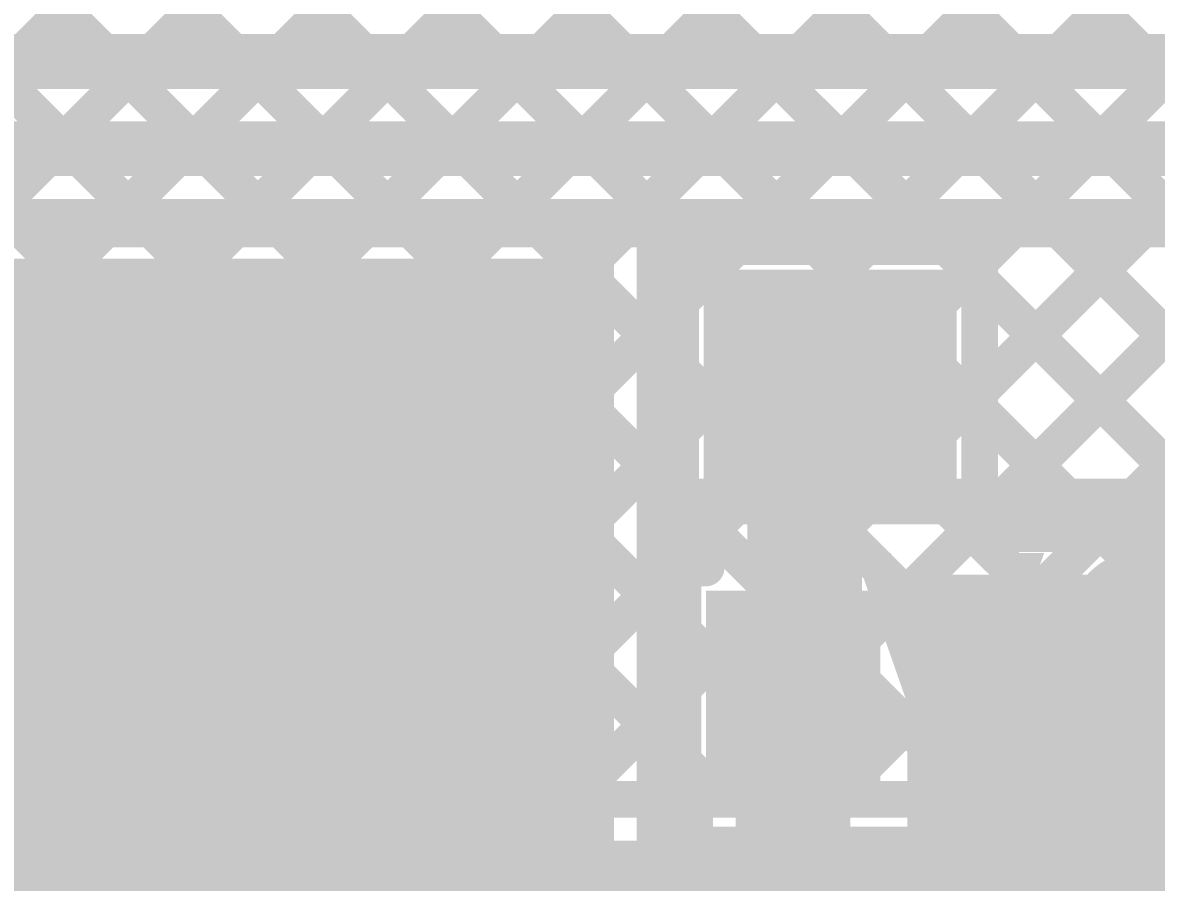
# Model space of a CAD drawing. Header units: millimetres. Extents: x -0.01 to 3.73, y -0.01 to 3.05.
# Drawn here: x 1.14 to 1.3874, y 1.4809 to 1.6685 of the extents above; entities that cross this region are included whole.
import ezdxf

# ---------------------------------------------------------------- set-up
doc = ezdxf.new("R2010")
doc.units = ezdxf.units.MM
doc.header["$MEASUREMENT"] = 0
for name, color, linetype in [('BottomLayer', 5, 'Continuous'), ('BottomPaste', 16, 'Continuous'), ('BottomSolder', 6, 'Continuous'), ('TopLayer', 1, 'Continuous'), ('TopOverlay', 2, 'Continuous')]:
    doc.layers.add(name, color=color, linetype=linetype)
doc.styles.add('Arial', font='', dxfattribs={"height": 0.2})
doc.styles.get('Arial').set_extended_font_data('Arial')

# ---------------------------------------------------------------- blocks, each defined once
blk = doc.blocks.new('HC_49S_2P_4')
at = {"layer": 'TopOverlay', "const_width": 0.005}
blk.add_lwpolyline([(0.154, 0.095), (-0.155, 0.095)], dxfattribs=at)
at = {"layer": 'TopOverlay', "const_width": 0.0025}
for points in [[(0.15275, 0.095, 1), (0.15525, 0.095, 1)], [(0.15375, 0.095, 1), (0.15625, 0.095, 1)]]:
    blk.add_lwpolyline(points, format="xyb", close=True, dxfattribs=at)
at = {"layer": 'TopOverlay', "const_width": 0.005}
blk.add_lwpolyline([(0.155, 0.095, -0.384798), (0.22276, 0.01301)], format="xyb", dxfattribs=at)
blk = doc.blocks.new('R__0603_B_73')
at = {"layer": 'BottomLayer'}
for points in [[(-0.045, -0.0175), (-0.045, 0.0175), (-0.015, 0.0175), (-0.015, -0.0175)], [(0.015, -0.0175), (0.015, 0.0175), (0.045, 0.0175), (0.045, -0.0175)]]:
    blk.add_hatch(color=5, dxfattribs=at).paths.add_polyline_path(points)
at = {"layer": 'BottomPaste'}
for points in [[(-0.045, -0.0175), (-0.045, 0.0175), (-0.015, 0.0175), (-0.015, -0.0175)], [(0.015, -0.0175), (0.015, 0.0175), (0.045, 0.0175), (0.045, -0.0175)]]:
    blk.add_hatch(color=16, dxfattribs=at).paths.add_polyline_path(points)
at = {"layer": 'BottomSolder'}
for points in [[(-0.049, -0.0215), (-0.049, 0.0215), (-0.011, 0.0215), (-0.011, -0.0215)], [(0.011, -0.0215), (0.011, 0.0215), (0.049, 0.0215), (0.049, -0.0215)]]:
    blk.add_hatch(color=6, dxfattribs=at).paths.add_polyline_path(points)
blk = doc.blocks.new('D2PAK_B_115')
at = {"layer": 'BottomLayer'}
for points in [[(-0.05433, 0.14488), (-0.14567, 0.14488), (-0.14567, 0.29488), (-0.05433, 0.29488)], [(0.14567, 0.14488), (0.05433, 0.14488), (0.05433, 0.29488), (0.14567, 0.29488)]]:
    blk.add_hatch(color=5, dxfattribs=at).paths.add_polyline_path(points)
at = {"layer": 'BottomPaste'}
for points in [[(-0.05433, 0.14488), (-0.14567, 0.14488), (-0.14567, 0.29488), (-0.05433, 0.29488)], [(0.14567, 0.14488), (0.05433, 0.14488), (0.05433, 0.29488), (0.14567, 0.29488)]]:
    blk.add_hatch(color=16, dxfattribs=at).paths.add_polyline_path(points)
at = {"layer": 'BottomSolder'}
for points in [[(-0.05033, 0.14088), (-0.14967, 0.14088), (-0.14967, 0.29888), (-0.05033, 0.29888)], [(0.14967, 0.14088), (0.05033, 0.14088), (0.05033, 0.29888), (0.14967, 0.29888)]]:
    blk.add_hatch(color=6, dxfattribs=at).paths.add_polyline_path(points)
blk = doc.blocks.new('SOD_323_B_142')
at = {"layer": 'BottomLayer'}
for points in [[(-0.0748, 0.02362), (-0.02756, 0.02362), (-0.02756, -0.02362), (-0.0748, -0.02362)], [(0.02756, 0.02362), (0.0748, 0.02362), (0.0748, -0.02362), (0.02756, -0.02362)]]:
    blk.add_hatch(color=5, dxfattribs=at).paths.add_polyline_path(points)
at = {"layer": 'BottomPaste'}
for points in [[(-0.0748, 0.02362), (-0.02756, 0.02362), (-0.02756, -0.02362), (-0.0748, -0.02362)], [(0.02756, 0.02362), (0.0748, 0.02362), (0.0748, -0.02362), (0.02756, -0.02362)]]:
    blk.add_hatch(color=16, dxfattribs=at).paths.add_polyline_path(points)
at = {"layer": 'BottomSolder'}
for points in [[(-0.0788, 0.02762), (-0.02356, 0.02762), (-0.02356, -0.02762), (-0.0788, -0.02762)], [(0.02356, 0.02762), (0.0788, 0.02762), (0.0788, -0.02762), (0.02356, -0.02762)]]:
    blk.add_hatch(color=6, dxfattribs=at).paths.add_polyline_path(points)

msp = doc.modelspace()

# ---------------------------------------------------------------- hatches: boundary and pattern name
at = {"layer": 'BottomLayer'}
for points in [[(1.12401, 1.278), (1.26901, 1.278), (1.26901, 1.617), (1.12401, 1.617)], [(1.482, 1.173), (1.482, 1.548), (1.333, 1.548), (1.333, 1.173)]]:
    msp.add_hatch(color=5, dxfattribs=at).paths.add_polyline_path(points)

# ---------------------------------------------------------------- linework, layer by layer
for points, const_width in [([(1.056, 1.66), (1.448, 1.66)], 0.012), ([(1.046, 1.641), (1.44013, 1.641)], 0.012), ([(1.11501, 1.626), (1.27801, 1.626)], 0.008), ([(1.11501, 1.626), (1.27801, 1.626)], 0.008), ([(1.27801, 1.626), (1.43392, 1.626)], 0.008), ([(1.27801, 1.28842), (1.27801, 1.626)], 0.008), ([(1.27861, 1.626), (1.28499, 1.61962)], 0.008), ([(1.29564, 1.61962), (1.30202, 1.626)], 0.008), ([(1.3069, 1.626), (1.31328, 1.61962)], 0.008), ([(1.32393, 1.61962), (1.3303, 1.626)], 0.008), ([(1.33518, 1.626), (1.34156, 1.61962)], 0.008), ([(1.3488, 1.58793), (1.38687, 1.626)], 0.008), ([(1.3488, 1.55965), (1.41516, 1.626)], 0.008), ([(1.3488, 1.61621), (1.35859, 1.626)], 0.008), ([(1.36347, 1.626), (1.43247, 1.557)], 0.008), ([(1.37444, 1.557), (1.43868, 1.62124)], 0.008), ([(1.28356, 1.61962), (1.3488, 1.61962)], 0.008), ([(1.28356, 1.55438), (1.28356, 1.61962)], 0.008), ([(1.3488, 1.557), (1.3488, 1.61962)], 0.008), ([(1.3488, 1.61238), (1.40418, 1.557)], 0.008), ([(1.27801, 1.60199), (1.28356, 1.60754)], 0.008), ([(1.31062, 1.5255), (1.31062, 1.59162)], 0.025), ([(1.27801, 1.59832), (1.28356, 1.59277)], 0.008), ([(1.3488, 1.58409), (1.3759, 1.557)], 0.008), ([(1.27801, 1.57371), (1.28356, 1.57925)], 0.008), ([(1.27801, 1.57003), (1.28356, 1.56449)], 0.008), ([(1.3488, 1.557), (1.48, 1.557)], 0.008), ([(1.27801, 1.54542), (1.28697, 1.55438)], 0.008), ([(1.28356, 1.55438), (1.28912, 1.55438)], 0.008), ([(1.28912, 1.5495), (1.28912, 1.55438)], 0.008), ([(1.28411, 1.5495), (1.28912, 1.5495)], 0.008), ([(1.28411, 1.4965), (1.28411, 1.5495)], 0.008), ([(1.27801, 1.54175), (1.28411, 1.53565)], 0.008), ([(1.30811, 1.523), (1.31062, 1.5255)], 0.025), ([(1.30811, 1.28811), (1.30811, 1.523)], 0.025), ([(1.27801, 1.51714), (1.28411, 1.52324)], 0.008), ([(1.27801, 1.51346), (1.28411, 1.50736)], 0.008), ([(1.27801, 1.48886), (1.28566, 1.4965)], 0.008), ([(1.28662, 1.29702), (1.28662, 1.4965)], 0.008), ([(1.27801, 1.48518), (1.28662, 1.47658)], 0.008)]:
    msp.add_lwpolyline(points, dxfattribs=dict(at, const_width=const_width))
for points, const_width in [([(1.27601, 1.626, 1), (1.28001, 1.626, 1)], 0.004), ([(1.27601, 1.626, 1), (1.28001, 1.626, 1)], 0.004), ([(1.27601, 1.626, 1), (1.28001, 1.626, 1)], 0.004), ([(1.27601, 1.626, 1), (1.28001, 1.626, 1)], 0.004), ([(1.27661, 1.626, 1), (1.28061, 1.626, 1)], 0.004), ([(1.30002, 1.626, 1), (1.30402, 1.626, 1)], 0.004), ([(1.3049, 1.626, 1), (1.3089, 1.626, 1)], 0.004), ([(1.3283, 1.626, 1), (1.3323, 1.626, 1)], 0.004), ([(1.33318, 1.626, 1), (1.33718, 1.626, 1)], 0.004), ([(1.35659, 1.626, 1), (1.36059, 1.626, 1)], 0.004), ([(1.36147, 1.626, 1), (1.36547, 1.626, 1)], 0.004), ([(1.38487, 1.626, 1), (1.38887, 1.626, 1)], 0.004), ([(1.28156, 1.61962, 1), (1.28556, 1.61962, 1)], 0.004), ([(1.28156, 1.61962, 1), (1.28556, 1.61962, 1)], 0.004), ([(1.28299, 1.61962, 1), (1.28699, 1.61962, 1)], 0.004), ([(1.29364, 1.61962, 1), (1.29764, 1.61962, 1)], 0.004), ([(1.31128, 1.61962, 1), (1.31528, 1.61962, 1)], 0.004), ([(1.32193, 1.61962, 1), (1.32593, 1.61962, 1)], 0.004), ([(1.33956, 1.61962, 1), (1.34356, 1.61962, 1)], 0.004), ([(1.3468, 1.61962, 1), (1.3508, 1.61962, 1)], 0.004), ([(1.3468, 1.61962, 1), (1.3508, 1.61962, 1)], 0.004), ([(1.3468, 1.61621, 1), (1.3508, 1.61621, 1)], 0.004), ([(1.3468, 1.61238, 1), (1.3508, 1.61238, 1)], 0.004), ([(1.28156, 1.60754, 1), (1.28556, 1.60754, 1)], 0.004), ([(1.27601, 1.60199, 1), (1.28001, 1.60199, 1)], 0.004), ([(1.30436, 1.59162, 1), (1.31686, 1.59162, 1)], 0.0125), ([(1.27601, 1.59832, 1), (1.28001, 1.59832, 1)], 0.004), ([(1.28156, 1.59277, 1), (1.28556, 1.59277, 1)], 0.004), ([(1.3468, 1.58793, 1), (1.3508, 1.58793, 1)], 0.004), ([(1.3468, 1.58409, 1), (1.3508, 1.58409, 1)], 0.004), ([(1.28156, 1.57925, 1), (1.28556, 1.57925, 1)], 0.004), ([(1.27601, 1.57371, 1), (1.28001, 1.57371, 1)], 0.004), ([(1.27601, 1.57003, 1), (1.28001, 1.57003, 1)], 0.004), ([(1.28156, 1.56449, 1), (1.28556, 1.56449, 1)], 0.004), ([(1.3468, 1.55965, 1), (1.3508, 1.55965, 1)], 0.004), ([(1.3468, 1.557, 1), (1.3508, 1.557, 1)], 0.004), ([(1.3468, 1.557, 1), (1.3508, 1.557, 1)], 0.004), ([(1.37244, 1.557, 1), (1.37644, 1.557, 1)], 0.004), ([(1.3739, 1.557, 1), (1.3779, 1.557, 1)], 0.004), ([(1.28156, 1.55438, 1), (1.28556, 1.55438, 1)], 0.004), ([(1.28156, 1.55438, 1), (1.28556, 1.55438, 1)], 0.004), ([(1.28497, 1.55438, 1), (1.28897, 1.55438, 1)], 0.004), ([(1.28712, 1.55438, 1), (1.29112, 1.55438, 1)], 0.004), ([(1.28712, 1.55438, 1), (1.29112, 1.55438, 1)], 0.004), ([(1.28211, 1.5495, 1), (1.28611, 1.5495, 1)], 0.004), ([(1.28211, 1.5495, 1), (1.28611, 1.5495, 1)], 0.004), ([(1.28712, 1.5495, 1), (1.29112, 1.5495, 1)], 0.004), ([(1.28712, 1.5495, 1), (1.29112, 1.5495, 1)], 0.004), ([(1.27601, 1.54542, 1), (1.28001, 1.54542, 1)], 0.004), ([(1.27601, 1.54175, 1), (1.28001, 1.54175, 1)], 0.004), ([(1.28211, 1.53565, 1), (1.28611, 1.53565, 1)], 0.004), ([(1.30436, 1.5255, 1), (1.31686, 1.5255, 1)], 0.0125), ([(1.30436, 1.5255, 1), (1.31686, 1.5255, 1)], 0.0125), ([(1.30187, 1.523, 1), (1.31437, 1.523, 1)], 0.0125), ([(1.30187, 1.523, 1), (1.31437, 1.523, 1)], 0.0125), ([(1.28211, 1.52324, 1), (1.28611, 1.52324, 1)], 0.004), ([(1.27601, 1.51714, 1), (1.28001, 1.51714, 1)], 0.004), ([(1.27601, 1.51346, 1), (1.28001, 1.51346, 1)], 0.004), ([(1.28211, 1.50736, 1), (1.28611, 1.50736, 1)], 0.004), ([(1.28211, 1.4965, 1), (1.28611, 1.4965, 1)], 0.004), ([(1.28366, 1.4965, 1), (1.28766, 1.4965, 1)], 0.004), ([(1.28462, 1.4965, 1), (1.28862, 1.4965, 1)], 0.004), ([(1.27601, 1.48886, 1), (1.28001, 1.48886, 1)], 0.004), ([(1.27601, 1.48518, 1), (1.28001, 1.48518, 1)], 0.004)]:
    msp.add_lwpolyline(points, format="xyb", close=True, dxfattribs=dict(at, const_width=const_width))
at = {"layer": 'TopLayer'}
for points, const_width in [([(1.28816, 1.499), (1.70866, 1.9195)], 0.008), ([(1.25987, 1.499), (1.67537, 1.9145)], 0.008), ([(1.31644, 1.499), (1.68361, 1.86617)], 0.008), ([(1.34473, 1.499), (1.685, 1.83927)], 0.008), ([(1.154, 1.83547), (1.42347, 1.566)], 0.008), ([(1.19475, 1.823), (1.45175, 1.566)], 0.008), ([(1.22303, 1.823), (1.49377, 1.55227)], 0.008), ([(1.06188, 1.499), (1.38106, 1.81818)], 0.008), ([(1.09017, 1.499), (1.38106, 1.7899)], 0.008), ([(1.11845, 1.499), (1.38106, 1.76161)], 0.008), ([(1.11612, 1.73193), (1.34904, 1.499)], 0.008), ([(1.10299, 1.71677), (1.32076, 1.499)], 0.008), ([(1.24443, 1.71675), (1.40584, 1.55534)], 0.008), ([(1.14674, 1.499), (1.35643, 1.70869)], 0.008), ([(1.08884, 1.70263), (1.29248, 1.499)], 0.008), ([(0.97703, 1.499), (1.1712, 1.69317)], 0.008), ([(1.23792, 1.69498), (1.397, 1.5359)], 0.008), ([(1.0747, 1.68849), (1.26419, 1.499)], 0.008), ([(1.17502, 1.499), (1.36595, 1.68993)], 0.008), ([(1.22322, 1.68139), (1.397, 1.50761)], 0.008), ([(1.00531, 1.499), (1.18668, 1.68037)], 0.008), ([(1.2033, 1.499), (1.38298, 1.67868)], 0.008), ([(1.23159, 1.499), (1.41264, 1.68005)], 0.008), ([(1.0336, 1.499), (1.21189, 1.67729)], 0.008), ([(1.19959, 1.67674), (1.37733, 1.499)], 0.008), ([(1.06056, 1.67435), (1.23591, 1.499)], 0.008), ([(1.04642, 1.6602), (1.20762, 1.499)], 0.008), ([(1.03228, 1.64606), (1.17934, 1.499)], 0.008), ([(1.01813, 1.63192), (1.15105, 1.499)], 0.008), ([(1.37301, 1.499), (1.397, 1.52299)], 0.008), ([(1.011, 1.499), (1.4055, 1.499)], 0.008), ([(0.993, 1.465), (1.819, 1.465)], 0.05)]:
    msp.add_lwpolyline(points, dxfattribs=dict(at, const_width=const_width))
at = {"layer": 'TopLayer', "const_width": 0.004}
for points in [[(1.14474, 1.499, 1), (1.14874, 1.499, 1)], [(1.14905, 1.499, 1), (1.15305, 1.499, 1)], [(1.17302, 1.499, 1), (1.17702, 1.499, 1)], [(1.17734, 1.499, 1), (1.18134, 1.499, 1)], [(1.2013, 1.499, 1), (1.2053, 1.499, 1)], [(1.20562, 1.499, 1), (1.20962, 1.499, 1)], [(1.22959, 1.499, 1), (1.23359, 1.499, 1)], [(1.23391, 1.499, 1), (1.23791, 1.499, 1)], [(1.25787, 1.499, 1), (1.26187, 1.499, 1)], [(1.26219, 1.499, 1), (1.26619, 1.499, 1)], [(1.28616, 1.499, 1), (1.29016, 1.499, 1)], [(1.29048, 1.499, 1), (1.29448, 1.499, 1)], [(1.31444, 1.499, 1), (1.31844, 1.499, 1)], [(1.31876, 1.499, 1), (1.32276, 1.499, 1)], [(1.34273, 1.499, 1), (1.34673, 1.499, 1)], [(1.34704, 1.499, 1), (1.35104, 1.499, 1)], [(1.37101, 1.499, 1), (1.37501, 1.499, 1)], [(1.37533, 1.499, 1), (1.37933, 1.499, 1)]]:
    msp.add_lwpolyline(points, format="xyb", close=True, dxfattribs=at)
at = {"layer": 'TopOverlay', "const_width": 0.01}
for points in [[(1.28, 1.488), (1.28, 1.564)], [(1.28, 1.564), (1.419, 1.564)], [(1.28, 1.488), (1.684, 1.488)]]:
    msp.add_lwpolyline(points, dxfattribs=at)
at = {"layer": 'TopOverlay', "const_width": 0.005}
for points in [[(1.2775, 1.564, 1), (1.2825, 1.564, 1)], [(1.2775, 1.564, 1), (1.2825, 1.564, 1)], [(1.2775, 1.488, 1), (1.2825, 1.488, 1)], [(1.2775, 1.488, 1), (1.2825, 1.488, 1)]]:
    msp.add_lwpolyline(points, format="xyb", close=True, dxfattribs=at)

# ---------------------------------------------------------------- block references
at = {"rotation": 180}
for name, p in [('HC_49S_2P_4', (1.3, 1.717)), ('SOD_323_B_142', (1.265, 1.587)), ('R__0603_B_73', (1.27811, 1.523))]:
    msp.add_blockref(name, p, dxfattribs=at)
msp.add_blockref('D2PAK_B_115', (1.28, 1.194))

# ---------------------------------------------------------------- texts
at = {"layer": 'TopOverlay', "style": 'Arial'}
msp.add_text('-ve', height=0.06, rotation=360, dxfattribs=at).set_placement((1.29337, 1.5067))

doc.saveas('drawing.dxf')
